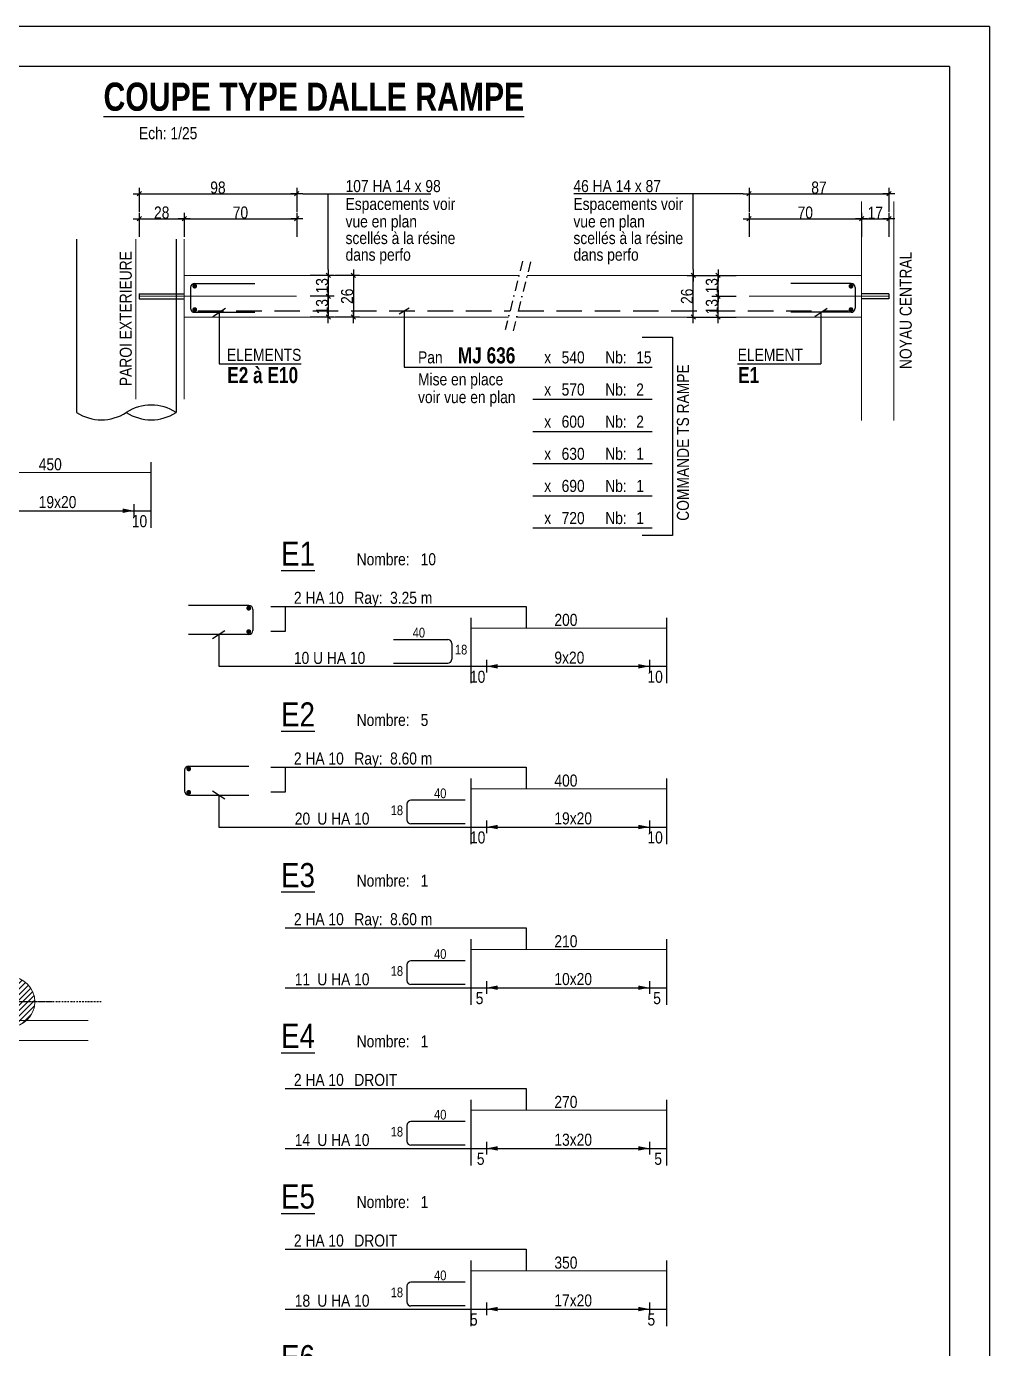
# Model space of a CAD drawing. Header units: metres. Extents: x 33574 to 39801, y -147554 to -143354.
# Drawn here: x 38602 to 39801, y -144999 to -143354 of the extents above; entities that cross this region are included whole.
import ezdxf
from ezdxf.enums import TextEntityAlignment as Align

# ---------------------------------------------------------------- set-up
doc = ezdxf.new("R2010")
doc.units = ezdxf.units.M
doc.header["$PDMODE"] = 65
doc.linetypes.add('INTERROMPU2', pattern=[9.525, 6.35, -3.175])
doc.linetypes.add('TIRETPTX2', pattern=[50.8, 25.4, -12.7, 0, -12.7])
for name, color, linetype in [('01-Cad  2', 1, 'Continuous'), ('01_cote_gen', 4, 'Continuous'), ('01_isolant ext', 2, 'TIRETPTX2'), ('01_linteaux', 3, 'Continuous'), ('01_murs_coup', 5, 'Continuous'), ('01_murs_sup', 2, 'INTERROMPU2'), ('01_poch_murs', 251, 'Continuous'), ('01_sem', 42, 'Continuous'), ('01_texte', 230, 'Continuous'), ('AA_COTES', 2, 'Continuous')]:
    doc.layers.add(name, color=color, linetype=linetype)
doc.layers.add('01_PIEUX', color=5, linetype='Continuous', lineweight=60)
doc.styles.add('ARIAL NA', font='ARIALN.TTF')
doc.styles.add('impact', font='impact.ttf')
doc.styles.add('STYLE2', font='ARIALN.TTF')
doc.dimstyles.new('JB25', dxfattribs={"dimscale": 0.1, "dimtxt": 150, "dimasz": 15, "dimexe": 0.1, "dimexo": 0.1, "dimgap": 0.09, "dimtad": 1, "dimdec": 1, "dimlfac": 0.5, "dimdsep": 46, "dimtxsty": 'STYLE2', "dimblk1": 'BOND_G', "dimblk2": 'BOND_D', "dimsah": 1, "dimcen": 1.5, "dimdle": 0.01, "dimse1": 1, "dimse2": 1, "dimclrd": 4, "dimclre": 2, "dimclrt": 6, "dimazin": 2, "dimtfac": 2.333333, "dimtdec": 1, "dimtix": 1, "dimtmove": 2, "dimatfit": 3, "dimldrblk": 'BOND_G', "dimfxl": 1, "dimtolj": 1, "dimtzin": 0, "dimarcsym": 0})

# ---------------------------------------------------------------- blocks, each defined once
blk = doc.blocks.new('BOND_G')
at = {"layer": 'AA_COTES', "color": 0}
for p, q in [((0, -5), (0, 15)), ((5, 0), (-5, 0)), ((1.8, 1.8), (-1.8, -1.8))]:
    blk.add_line(p, q, dxfattribs=at)
blk = doc.blocks.new('BOND_D')
at = {"layer": 'AA_COTES', "color": 0}
for p, q in [((5, 0), (-5, 0)), ((-1.8, -1.8), (1.8, 1.8)), ((0, 5), (0, -15))]:
    blk.add_line(p, q, dxfattribs=at)
blk = doc.blocks.new('*D372')
at = {"layer": '01_cote_gen', "color": 4, "lineweight": -2, "transparency": 16777216}
blk.add_line((38744.1, -143593), (38797.1, -143593), dxfattribs=at)
at = {"layer": 'DEFPOINTS', "color": 0, "lineweight": 0, "transparency": 16777216}
for p in [(38798.6, -143593), (38798.6, -143618.4), (38742.6, -143692.4)]:
    blk.add_point(p, dxfattribs=at)
at = {"layer": '01_cote_gen', "color": 4, "lineweight": -2, "transparency": 16777216, "xscale": 1.5, "yscale": 1.5, "zscale": 1.5, "rotation": 180}
blk.add_blockref('BOND_G', (38742.6, -143593), dxfattribs=at)
at = {"layer": '01_cote_gen', "color": 4, "lineweight": -2, "transparency": 16777216, "xscale": 1.5, "yscale": 1.5, "zscale": 1.5}
blk.add_blockref('BOND_D', (38798.6, -143593), dxfattribs=at)
at = {"layer": '01_cote_gen', "color": 6, "lineweight": 0, "transparency": 16777216, "insert": (38770.6, -143585.3), "char_height": 15, "attachment_point": 5, "style": 'STYLE2'}
blk.add_mtext('\\A1;28', dxfattribs=at)
blk = doc.blocks.new('*D373')
at = {"layer": '01_cote_gen', "color": 4, "lineweight": -2, "transparency": 16777216}
blk.add_line((38800.1, -143593), (38937.1, -143593), dxfattribs=at)
at = {"layer": 'DEFPOINTS', "color": 0, "lineweight": 0, "transparency": 16777216}
for p in [(38798.6, -143600.5), (38938.6, -143593), (38938.6, -143689.4)]:
    blk.add_point(p, dxfattribs=at)
at = {"layer": '01_cote_gen', "color": 4, "lineweight": -2, "transparency": 16777216, "xscale": 1.5, "yscale": 1.5, "zscale": 1.5, "rotation": 180}
blk.add_blockref('BOND_G', (38798.6, -143593), dxfattribs=at)
at = {"layer": '01_cote_gen', "color": 4, "lineweight": -2, "transparency": 16777216, "xscale": 1.5, "yscale": 1.5, "zscale": 1.5}
blk.add_blockref('BOND_D', (38938.6, -143593), dxfattribs=at)
at = {"layer": '01_cote_gen', "color": 6, "lineweight": 0, "transparency": 16777216, "insert": (38868.6, -143585.3), "char_height": 15, "attachment_point": 5, "style": 'STYLE2'}
blk.add_mtext('\\A1;70', dxfattribs=at)
blk = doc.blocks.new('*D374')
at = {"layer": '01_cote_gen', "color": 4, "lineweight": -2, "transparency": 16777216}
blk.add_line((38744.1, -143561.9), (38937.1, -143561.9), dxfattribs=at)
at = {"layer": 'DEFPOINTS', "color": 0, "lineweight": 0, "transparency": 16777216}
for p in [(38938.6, -143561.9), (38742.6, -143615.5), (38938.6, -143615.5)]:
    blk.add_point(p, dxfattribs=at)
at = {"layer": '01_cote_gen', "color": 4, "lineweight": -2, "transparency": 16777216, "xscale": 1.5, "yscale": 1.5, "zscale": 1.5, "rotation": 180}
blk.add_blockref('BOND_G', (38742.6, -143561.9), dxfattribs=at)
at = {"layer": '01_cote_gen', "color": 4, "lineweight": -2, "transparency": 16777216, "xscale": 1.5, "yscale": 1.5, "zscale": 1.5}
blk.add_blockref('BOND_D', (38938.6, -143561.9), dxfattribs=at)
at = {"layer": '01_cote_gen', "color": 6, "lineweight": 0, "transparency": 16777216, "insert": (38840.6, -143554.2), "char_height": 15, "attachment_point": 5, "style": 'STYLE2'}
blk.add_mtext('\\A1;98', dxfattribs=at)
blk = doc.blocks.new('*D375')
at = {"layer": '01_cote_gen', "color": 4, "lineweight": -2, "transparency": 16777216}
blk.add_line((39503, -143593), (39640, -143593), dxfattribs=at)
at = {"layer": 'DEFPOINTS', "color": 0, "lineweight": 0, "transparency": 16777216}
for p in [(39641.5, -143593), (39641.5, -143642.8), (39501.5, -143689.4)]:
    blk.add_point(p, dxfattribs=at)
at = {"layer": '01_cote_gen', "color": 4, "lineweight": -2, "transparency": 16777216, "xscale": 1.5, "yscale": 1.5, "zscale": 1.5, "rotation": 180}
blk.add_blockref('BOND_G', (39501.5, -143593), dxfattribs=at)
at = {"layer": '01_cote_gen', "color": 4, "lineweight": -2, "transparency": 16777216, "xscale": 1.5, "yscale": 1.5, "zscale": 1.5}
blk.add_blockref('BOND_D', (39641.5, -143593), dxfattribs=at)
at = {"layer": '01_cote_gen', "color": 6, "lineweight": 0, "transparency": 16777216, "insert": (39571.5, -143585.3), "char_height": 15, "attachment_point": 5, "style": 'STYLE2'}
blk.add_mtext('\\A1;70', dxfattribs=at)
blk = doc.blocks.new('*D376')
at = {"layer": '01_cote_gen', "color": 4, "lineweight": -2, "transparency": 16777216}
blk.add_line((39643, -143593), (39674, -143593), dxfattribs=at)
at = {"layer": 'DEFPOINTS', "color": 0, "lineweight": 0, "transparency": 16777216}
for p in [(39675.5, -143593), (39641.5, -143650.8), (39675.5, -143692.4)]:
    blk.add_point(p, dxfattribs=at)
at = {"layer": '01_cote_gen', "color": 4, "lineweight": -2, "transparency": 16777216, "xscale": 1.5, "yscale": 1.5, "zscale": 1.5, "rotation": 180}
blk.add_blockref('BOND_G', (39641.5, -143593), dxfattribs=at)
at = {"layer": '01_cote_gen', "color": 4, "lineweight": -2, "transparency": 16777216, "xscale": 1.5, "yscale": 1.5, "zscale": 1.5}
blk.add_blockref('BOND_D', (39675.5, -143593), dxfattribs=at)
at = {"layer": '01_cote_gen', "color": 6, "lineweight": 0, "transparency": 16777216, "insert": (39658.5, -143585.5), "char_height": 15, "attachment_point": 5, "style": 'STYLE2'}
blk.add_mtext('\\A1;17', dxfattribs=at)
blk = doc.blocks.new('*D377')
at = {"layer": '01_cote_gen', "color": 4, "lineweight": -2, "transparency": 16777216}
blk.add_line((39503, -143561.9), (39674, -143561.9), dxfattribs=at)
at = {"layer": 'DEFPOINTS', "color": 0, "lineweight": 0, "transparency": 16777216}
for p in [(39675.5, -143561.9), (39501.5, -143615.5), (39675.5, -143615.5)]:
    blk.add_point(p, dxfattribs=at)
at = {"layer": '01_cote_gen', "color": 4, "lineweight": -2, "transparency": 16777216, "xscale": 1.5, "yscale": 1.5, "zscale": 1.5, "rotation": 180}
blk.add_blockref('BOND_G', (39501.5, -143561.9), dxfattribs=at)
at = {"layer": '01_cote_gen', "color": 4, "lineweight": -2, "transparency": 16777216, "xscale": 1.5, "yscale": 1.5, "zscale": 1.5}
blk.add_blockref('BOND_D', (39675.5, -143561.9), dxfattribs=at)
at = {"layer": '01_cote_gen', "color": 6, "lineweight": 0, "transparency": 16777216, "insert": (39588.5, -143554.2), "char_height": 15, "attachment_point": 5, "style": 'STYLE2'}
blk.add_mtext('\\A1;87', dxfattribs=at)
blk = doc.blocks.new('*D378')
at = {"layer": '01_cote_gen', "color": 4, "lineweight": -2, "transparency": 16777216}
blk.add_line((38977.9, -143664.9), (38977.9, -143687.9), dxfattribs=at)
at = {"layer": 'DEFPOINTS', "color": 0, "lineweight": 0, "transparency": 16777216}
for p in [(38963.7, -143663.4), (38938.6, -143689.4), (38977.9, -143689.4)]:
    blk.add_point(p, dxfattribs=at)
at = {"layer": '01_cote_gen', "color": 4, "lineweight": -2, "transparency": 16777216, "xscale": 1.5, "yscale": 1.5, "zscale": 1.5}
for name, p, rotation in [('BOND_G', (38977.9, -143663.4), 90), ('BOND_D', (38977.9, -143689.4), 270)]:
    blk.add_blockref(name, p, dxfattribs=dict(at, rotation=rotation))
at = {"layer": '01_cote_gen', "color": 6, "lineweight": 0, "transparency": 16777216, "insert": (38970.2, -143676.4), "char_height": 15, "attachment_point": 5, "rotation": 90, "style": 'STYLE2'}
blk.add_mtext('\\A1;13', dxfattribs=at)
blk = doc.blocks.new('*D379')
at = {"layer": '01_cote_gen', "color": 4, "lineweight": -2, "transparency": 16777216}
blk.add_line((38977.9, -143690.9), (38977.9, -143713.9), dxfattribs=at)
at = {"layer": 'DEFPOINTS', "color": 0, "lineweight": 0, "transparency": 16777216}
for p in [(38955.4, -143689.4), (38955.4, -143715.4), (38977.9, -143715.4)]:
    blk.add_point(p, dxfattribs=at)
at = {"layer": '01_cote_gen', "color": 4, "lineweight": -2, "transparency": 16777216, "xscale": 1.5, "yscale": 1.5, "zscale": 1.5}
for name, p, rotation in [('BOND_G', (38977.9, -143689.4), 90), ('BOND_D', (38977.9, -143715.4), 270)]:
    blk.add_blockref(name, p, dxfattribs=dict(at, rotation=rotation))
at = {"layer": '01_cote_gen', "color": 6, "lineweight": 0, "transparency": 16777216, "insert": (38970.2, -143702.4), "char_height": 15, "attachment_point": 5, "rotation": 90, "style": 'STYLE2'}
blk.add_mtext('\\A1;13', dxfattribs=at)
blk = doc.blocks.new('*D380')
at = {"layer": '01_cote_gen', "color": 4, "lineweight": -2, "transparency": 16777216}
blk.add_line((39009.1, -143664.9), (39009.1, -143713.9), dxfattribs=at)
at = {"layer": 'DEFPOINTS', "color": 0, "lineweight": 0, "transparency": 16777216}
for p in [(39006.9, -143663.4), (39009.1, -143715.4), (39020.6, -143715.4)]:
    blk.add_point(p, dxfattribs=at)
at = {"layer": '01_cote_gen', "color": 4, "lineweight": -2, "transparency": 16777216, "xscale": 1.5, "yscale": 1.5, "zscale": 1.5}
for name, p, rotation in [('BOND_G', (39009.1, -143663.4), 90), ('BOND_D', (39009.1, -143715.4), 270)]:
    blk.add_blockref(name, p, dxfattribs=dict(at, rotation=rotation))
at = {"layer": '01_cote_gen', "color": 6, "lineweight": 0, "transparency": 16777216, "insert": (39001.4, -143689.4), "char_height": 15, "attachment_point": 5, "rotation": 90, "style": 'STYLE2'}
blk.add_mtext('\\A1;26', dxfattribs=at)
blk = doc.blocks.new('*D381')
at = {"layer": '01_cote_gen', "color": 4, "lineweight": -2, "transparency": 16777216}
blk.add_line((39462.9, -143713.9), (39462.9, -143690.9), dxfattribs=at)
at = {"layer": 'DEFPOINTS', "color": 0, "lineweight": 0, "transparency": 16777216}
for p in [(39462.9, -143689.4), (39501.5, -143689.4), (39487.4, -143715.4)]:
    blk.add_point(p, dxfattribs=at)
at = {"layer": '01_cote_gen', "color": 4, "lineweight": -2, "transparency": 16777216, "xscale": 1.5, "yscale": 1.5, "zscale": 1.5}
for name, p, rotation in [('BOND_D', (39462.9, -143689.4), 90), ('BOND_G', (39462.9, -143715.4), 270)]:
    blk.add_blockref(name, p, dxfattribs=dict(at, rotation=rotation))
at = {"layer": '01_cote_gen', "color": 6, "lineweight": 0, "transparency": 16777216, "insert": (39455.3, -143702.4), "char_height": 15, "attachment_point": 5, "rotation": 90, "style": 'STYLE2'}
blk.add_mtext('\\A1;13', dxfattribs=at)
blk = doc.blocks.new('*D382')
at = {"layer": '01_cote_gen', "color": 4, "lineweight": -2, "transparency": 16777216}
blk.add_line((39462.9, -143687.9), (39462.9, -143664.9), dxfattribs=at)
at = {"layer": 'DEFPOINTS', "color": 0, "lineweight": 0, "transparency": 16777216}
for p in [(39462.9, -143663.4), (39476.3, -143663.4), (39476.3, -143689.4)]:
    blk.add_point(p, dxfattribs=at)
at = {"layer": '01_cote_gen', "color": 4, "lineweight": -2, "transparency": 16777216, "xscale": 1.5, "yscale": 1.5, "zscale": 1.5}
for name, p, rotation in [('BOND_D', (39462.9, -143663.4), 90), ('BOND_G', (39462.9, -143689.4), 270)]:
    blk.add_blockref(name, p, dxfattribs=dict(at, rotation=rotation))
at = {"layer": '01_cote_gen', "color": 6, "lineweight": 0, "transparency": 16777216, "insert": (39455.3, -143676.4), "char_height": 15, "attachment_point": 5, "rotation": 90, "style": 'STYLE2'}
blk.add_mtext('\\A1;13', dxfattribs=at)
blk = doc.blocks.new('*D383')
at = {"layer": '01_cote_gen', "color": 4, "lineweight": -2, "transparency": 16777216}
blk.add_line((39432.1, -143713.9), (39432.1, -143664.9), dxfattribs=at)
at = {"layer": 'DEFPOINTS', "color": 0, "lineweight": 0, "transparency": 16777216}
for p in [(39432.1, -143663.4), (39470.4, -143663.4), (39470.4, -143715.4)]:
    blk.add_point(p, dxfattribs=at)
at = {"layer": '01_cote_gen', "color": 4, "lineweight": -2, "transparency": 16777216, "xscale": 1.5, "yscale": 1.5, "zscale": 1.5}
for name, p, rotation in [('BOND_D', (39432.1, -143663.4), 90), ('BOND_G', (39432.1, -143715.4), 270)]:
    blk.add_blockref(name, p, dxfattribs=dict(at, rotation=rotation))
at = {"layer": '01_cote_gen', "color": 6, "lineweight": 0, "transparency": 16777216, "insert": (39424.4, -143689.4), "char_height": 15, "attachment_point": 5, "rotation": 90, "style": 'STYLE2'}
blk.add_mtext('\\A1;26', dxfattribs=at)

msp = doc.modelspace()

# ---------------------------------------------------------------- hatches: boundary and pattern name
at = {"layer": '01_murs_sup', "ltscale": 3}
h = msp.add_hatch(dxfattribs=at)
h.set_pattern_fill('DASH', color=256, scale=2.5, angle=135)
h.set_pattern_definition([(135, (1211.6615, -135886.377), (-11.2253202, 9e-16), [7.9375, -7.9375])])
edge = h.paths.add_edge_path()
edge.add_line((38619.86, -145131.63), (38592.86, -145131.63))
edge.add_line((38592.86, -145131.63), (38592.86, -144596.62))
edge.add_arc((38581.84, -144567.65), 31, 200.78356, 290.82975, ccw=False)
edge.add_line((38552.85, -144578.65), (38460.82, -144578.65))
edge.add_arc((38431.84, -144567.65), 31, 200.78356, 339.21644, ccw=False)
edge.add_line((38402.85, -144578.65), (38310.82, -144578.65))
edge.add_arc((38281.84, -144567.65), 31, 200.78356, 339.21644, ccw=False)
edge.add_line((38252.85, -144578.65), (38160.82, -144578.65))
edge.add_arc((38131.84, -144567.65), 31, 201.31189, 339.21644, ccw=False)
edge.add_line((38102.96, -144578.91), (38011.02, -144579.77))
edge.add_arc((37981.92, -144569.08), 31, 205.06176, 339.82868, ccw=False)
edge.add_arc((38055.65, -145780.62), 1202.73, 94.85607, 99.19121)
edge.add_arc((37833.1, -144587.47), 31, 212.03488, 349.09644, ccw=False)
edge.add_arc((38055.65, -145780.62), 1202.73, 101.94011, 106.27421)
edge.add_arc((37687.68, -144624.02), 31, 219.11788, 356.17944, ccw=False)
edge.add_arc((38055.65, -145780.62), 1202.73, 109.02311, 113.35721)
edge.add_arc((37547.87, -144678.22), 31, 0, 3.26244, ccw=False)
edge.add_arc((37547.87, -144678.22), 31, -106.92223, 0, ccw=False)
edge.add_line((37538.85, -144707.88), (37538.85, -144722.34))
edge.add_arc((38055.65, -145780.62), 1177.73, 92.05395, 116.02856, ccw=False)
edge.add_line((38013.44, -144603.65), (38572.86, -144603.65))
edge.add_line((38572.86, -144603.65), (38572.86, -145131.63))
edge.add_line((38572.86, -145131.63), (38387.87, -145131.63))
edge.add_line((38387.87, -145131.63), (38387.86, -145494.63))
edge.add_line((38387.86, -145494.63), (38012.61, -145494.63))
edge.add_line((38012.61, -145494.63), (38012.61, -145627.4))
edge.add_arc((37522.36, -146364.8), 885.5, 54.97246, 56.38274, ccw=False)
edge.add_line((38030.61, -145639.69), (38030.61, -145514.63))
edge.add_line((38030.61, -145514.63), (38120.61, -145514.63))
edge.add_line((38120.61, -145514.63), (38120.61, -145690.63))
edge.add_line((38120.61, -145690.63), (38096.47, -145690.63))
edge.add_arc((37522.36, -146364.8), 885.5, 49.5831, 54.97246)
edge.add_arc((37522.36, -146364.8), 885.5, 54.97246, 88.93337)
edge.add_line((37538.85, -145479.46), (37538.85, -145499.47))
edge.add_arc((37522.36, -146364.8), 865.5, 31.88506, 88.90872, ccw=False)
edge.add_line((38257.26, -145907.63), (38387.86, -145907.63))
edge.add_line((38387.86, -145907.63), (38387.86, -146366))
edge.add_line((38387.86, -146366), (38407.86, -146366))
edge.add_line((38407.86, -146366), (38407.86, -145758.69))
edge.add_line((38407.86, -145758.69), (38602.46, -145758.69))
edge.add_line((38602.46, -145758.69), (38602.46, -145740.69))
edge.add_line((38602.46, -145740.69), (38407.86, -145740.69))
edge.add_line((38407.86, -145740.69), (38407.86, -145147.63))
edge.add_line((38407.86, -145147.63), (38619.86, -145147.63))
edge.add_line((38619.86, -145147.63), (38619.86, -145131.63))
edge = h.paths.add_edge_path(flags=16)
edge.add_line((38387.86, -145507.63), (38387.86, -145692.6))
edge.add_line((38387.86, -145692.6), (38387.86, -145692.6))
edge.add_line((38387.86, -145692.6), (38387.86, -145710.64))
edge.add_line((38387.86, -145710.64), (38387.86, -145710.63))
edge.add_line((38387.86, -145710.63), (38387.86, -145887.63))
edge.add_line((38387.86, -145887.63), (38268.29, -145887.63))
edge.add_arc((38147.56, -145944.95), 133.64, 25.39441, 65.71043)
edge.add_line((38202.54, -145823.14), (38202.54, -145710.63))
edge.add_line((38202.54, -145710.63), (38202.86, -145710.63))
edge.add_line((38202.86, -145710.63), (38202.86, -145798.21))
edge.add_arc((37522.36, -146364.8), 885.5, 39.78116, 47.62597)
edge.add_line((38119.16, -145710.63), (38202.86, -145710.63))
edge.add_line((38202.86, -145710.63), (38202.86, -145690.63))
edge.add_line((38202.86, -145690.63), (38138.61, -145690.63))
edge.add_line((38138.61, -145690.63), (38138.61, -145690.63))
edge.add_line((38138.61, -145690.63), (38138.61, -145514.63))
edge.add_line((38138.61, -145514.63), (38202.86, -145514.63))
edge.add_line((38202.86, -145514.63), (38202.86, -145710.6))
edge.add_line((38202.86, -145710.6), (38222.86, -145710.6))
edge.add_line((38222.86, -145710.6), (38222.86, -145507.63))
edge.add_line((38222.86, -145507.63), (38387.86, -145507.63))
h.paths.add_polyline_path([(38387.87, -145131.63), (37915.57, -145131.63), (37738.98, -145286.86), (37752.18, -145301.88), (37917.42, -145156.63), (38387.87, -145156.63)], flags=17)
at = {"layer": '01_poch_murs'}
h = msp.add_hatch(dxfattribs=at)
h.set_pattern_fill('ANSI31', color=256, scale=1.5)
h.set_pattern_definition([(45, (20373.144, -135864.3805), (-3.367596, 3.367596), [])])
h.paths.add_polyline_path([(38581.84, -144536.65, 0.4142136), (38550.84, -144567.65), (38581.84, -144567.65)])
h.paths.add_polyline_path([(38581.84, -144567.65), (38550.84, -144567.65, 0.4142136), (38581.84, -144598.65)])
h.paths.add_polyline_path([(38581.84, -144536.65), (38581.84, -144567.65), (38612.84, -144567.65, 0.4142136)])
h.paths.add_polyline_path([(38612.84, -144567.65), (38581.84, -144567.65), (38581.84, -144598.65, 0.4142136)])

# ---------------------------------------------------------------- linework, layer by layer
at = {"layer": '01-Cad  2'}
for p, q in [((39800.79, -143353.57), (33573.64, -143353.57)), ((39800.79, -143353.57), (39800.79, -146068.57)), ((39750.79, -143403.57), (33623.64, -143403.57)), ((39750.79, -143403.57), (39750.79, -146068.57))]:
    msp.add_line(p, q, dxfattribs=at)
at = {"layer": '01_isolant ext', "ltscale": 0.5}
for p, q in [((39219.78, -143645.62), (39198.11, -143731.28)), ((39229.63, -143646.6), (39207.96, -143732.26))]:
    msp.add_line(p, q, dxfattribs=at)
at = {"layer": '01_linteaux'}
for p, q in [((38664.55, -143618.39), (38664.55, -143833.98)), ((38788.55, -143618.39), (38788.55, -143833.98)), ((38811.55, -143673.4), (38886.55, -143673.4)), ((39628.54, -143673.4), (39553.54, -143673.4)), ((38742.55, -143686.4), (38742.55, -143692.4)), ((38742.55, -143686.4), (38798.55, -143686.4)), ((38806.55, -143678.4), (38806.55, -143704.4)), ((39633.54, -143678.4), (39633.54, -143704.4)), ((39675.54, -143686.4), (39641.54, -143686.4)), ((39675.54, -143686.4), (39675.54, -143692.4)), ((38742.55, -143692.4), (38798.55, -143692.4)), ((39675.54, -143692.4), (39641.54, -143692.4)), ((38811.55, -143709.4), (38886.55, -143709.4)), ((39628.54, -143709.4), (39553.54, -143709.4)), ((38879.07, -144074.26), (38804.07, -144074.26)), ((38884.07, -144079.26), (38884.07, -144105.26)), ((38879.07, -144110.26), (38804.07, -144110.26)), ((38799.07, -144279.26), (38799.07, -144305.26)), ((38804.07, -144274.26), (38879.07, -144274.26)), ((38804.07, -144310.26), (38879.07, -144310.26))]:
    msp.add_line(p, q, dxfattribs=at)
at = {"layer": '01_linteaux', "linetype": 'Continuous'}
for p, q in [((39058.98, -144116.53), (39126.56, -144116.53)), ((39131.56, -144121.53), (39131.56, -144141.15)), ((39058.98, -144146.15), (39126.56, -144146.15)), ((39075.77, -144321.53), (39075.77, -144341.15)), ((39148.35, -144316.53), (39080.77, -144316.53)), ((39148.35, -144346.15), (39080.77, -144346.15)), ((39075.77, -144521.53), (39075.77, -144541.15)), ((39148.35, -144516.53), (39080.77, -144516.53)), ((39148.35, -144546.15), (39080.77, -144546.15)), ((39075.77, -144721.53), (39075.77, -144741.15)), ((39148.35, -144716.53), (39080.77, -144716.53)), ((39148.35, -144746.15), (39080.77, -144746.15)), ((39075.77, -144921.53), (39075.77, -144941.15)), ((39148.35, -144916.53), (39080.77, -144916.53)), ((39148.35, -144946.15), (39080.77, -144946.15))]:
    msp.add_line(p, q, dxfattribs=at)
at = {"layer": '01_linteaux', "linetype": 'TIRETPTX2', "ltscale": 0.01}
msp.add_line((38635.68, -144567.65), (38031.68, -144567.65), dxfattribs=at)
at = {"layer": '01_linteaux', "linetype": 'TIRETPTX2', "ltscale": 0.07}
msp.add_line((38695.45, -144567.65), (38131.84, -144567.65), dxfattribs=at)
at = {"layer": '01_linteaux', "const_width": 3, "flags": 128}
for points in [[(38810.22, -143676.81, 1), (38813.22, -143676.81, 1)], [(39629.87, -143676.81, -1), (39626.87, -143676.81, -1)], [(38810.22, -143705.99, -1), (38813.22, -143705.99, -1)], [(39629.87, -143705.99, 1), (39626.87, -143705.99, 1)], [(38880.4, -144077.67, -1), (38877.4, -144077.67, -1)], [(38880.4, -144106.85, 1), (38877.4, -144106.85, 1)], [(38802.74, -144277.67, 1), (38805.74, -144277.67, 1)], [(38802.74, -144306.85, -1), (38805.74, -144306.85, -1)]]:
    msp.add_lwpolyline(points, format="xyb", close=True, dxfattribs=at)
at = {"layer": '01_linteaux'}
for centre, radius, start, end in [((38811.55, -143678.4), 5, 90, 180), ((39628.54, -143678.4), 5, 0, 90), ((38811.55, -143704.4), 5, 180, 270), ((39628.54, -143704.4), 5, 270, 0), ((38695.55, -143786.47), 56.74, 236.87991, 303.12009), ((38757.55, -143881.5), 56.74, 56.87991, 123.12009), ((38757.55, -143786.47), 56.74, 236.87991, 303.12009), ((38879.07, -144079.26), 5, 0, 90), ((38879.07, -144105.26), 5, 270, 0), ((38804.07, -144279.26), 5, 90, 180), ((38804.07, -144305.26), 5, 180, 270)]:
    msp.add_arc(centre, radius, start, end, dxfattribs=at)
at = {"layer": '01_linteaux', "linetype": 'Continuous'}
for centre, start, end in [((39126.56, -144121.53), 0, 90), ((39126.56, -144141.15), 270, 0), ((39080.77, -144321.53), 90, 180), ((39080.77, -144341.15), 180, 270), ((39080.77, -144521.53), 90, 180), ((39080.77, -144541.15), 180, 270), ((39080.77, -144721.53), 90, 180), ((39080.77, -144741.15), 180, 270), ((39080.77, -144921.53), 90, 180), ((39080.77, -144941.15), 180, 270)]:
    msp.add_arc(centre, 5, start, end, dxfattribs=at)
at = {"layer": '01_murs_coup', "linetype": 'Continuous', "lineweight": 5}
for p, q in [((39641.54, -143571.55), (39641.54, -143843.97)), ((39681.54, -143571.55), (39681.54, -143843.97)), ((38738.55, -143618.39), (38738.55, -143817.63)), ((38798.55, -143618.39), (38798.55, -143817.63)), ((38798.55, -143663.4), (39215.28, -143663.4)), ((39225.38, -143663.4), (39641.54, -143663.4)), ((38742.55, -143689.4), (38938.55, -143689.4)), ((39675.54, -143689.4), (39501.54, -143689.4)), ((38798.55, -143715.4), (39202.13, -143715.4)), ((39212.23, -143715.4), (39641.54, -143715.4)), ((38592.86, -144590.63), (38679.04, -144590.63)), ((38592.86, -144590.63), (38679.04, -144590.63)), ((38572.86, -144615.63), (38679.04, -144615.63)), ((38572.86, -144615.63), (38679.04, -144615.63))]:
    msp.add_line(p, q, dxfattribs=at)
at = {"layer": '01_murs_sup', "ltscale": 5}
for p, q in [((38815.69, -143707.4), (39204.15, -143707.4)), ((39214.25, -143707.4), (39625.23, -143707.4))]:
    msp.add_line(p, q, dxfattribs=at)
at = {"layer": '01_PIEUX', "linetype": 'Continuous', "lineweight": 5}
msp.add_circle((38581.84, -144567.65), 31, dxfattribs=at)
at = {"layer": '01_sem', "color": 2, "lineweight": 0, "ltscale": 7}
for p, q in [((38513.51, -143908.81), (38756.99, -143908.81)), ((39155.17, -144102.47), (39398.65, -144102.47)), ((39155.17, -144302.47), (39398.65, -144302.47)), ((39155.17, -144502.47), (39398.65, -144502.47)), ((39155.17, -144702.47), (39398.65, -144702.47)), ((39155.17, -144902.47), (39398.65, -144902.47))]:
    msp.add_line(p, q, dxfattribs=at)
at = {"layer": '01_texte'}
for p, q in [((38946.05, -143561.89), (39105.72, -143561.89)), ((38977.92, -143655.9), (38977.92, -143561.89)), ((39494.04, -143561.89), (39283.57, -143561.89)), ((39432.06, -143655.9), (39432.06, -143561.89)), ((38834.31, -143714.4), (38849.82, -143704.39)), ((39066.01, -143711.13), (39078.73, -143703.66)), ((39072.37, -143707.4), (39072.37, -143777.67)), ((39583.28, -143714.4), (39598.79, -143704.39)), ((38842.06, -143709.4), (38842.06, -143773.34)), ((39591.04, -143709.4), (39591.04, -143773.34)), ((39368.67, -143740.49), (39406.28, -143740.49)), ((39406.28, -143740.49), (39406.28, -143987.22)), ((38842.06, -143773.34), (38944.3, -143773.34)), ((39487.13, -143773.34), (39591.04, -143773.34)), ((39072.37, -143777.67), (39381.14, -143777.67)), ((39232.43, -143817.67), (39381.14, -143817.67)), ((39232.43, -143857.67), (39381.14, -143857.67)), ((39232.43, -143897.67), (39381.14, -143897.67)), ((39232.43, -143937.67), (39381.14, -143937.67)), ((39232.43, -143977.67), (39381.14, -143977.67)), ((39406.28, -143987.22), (39368.67, -143987.22)), ((38833.82, -144115.27), (38849.33, -144105.25)), ((38849.33, -144315.27), (38833.82, -144305.25))]:
    msp.add_line(p, q, dxfattribs=at)
at = {"layer": '01_texte', "ltscale": 30}
for p, q in [((38756.99, -143895.97), (38756.99, -143977.48)), ((38735.9, -143948.28), (38735.9, -143963.92)), ((38199.91, -143956.34), (38756.99, -143956.34)), ((38906.54, -144075.37), (39224.18, -144075.37)), ((38924.35, -144075.37), (38924.35, -144106.7)), ((39224.18, -144075.37), (39224.18, -144102.47)), ((39155.17, -144089.63), (39155.17, -144171.15)), ((39398.65, -144089.63), (39398.65, -144171.15)), ((38841.57, -144110.26), (38841.57, -144150)), ((38924.35, -144106.7), (38906.39, -144106.7)), ((38841.57, -144150), (39398.65, -144150)), ((39174.89, -144141.94), (39174.89, -144157.58)), ((39377.56, -144141.94), (39377.56, -144157.58)), ((38906.54, -144275.37), (39224.18, -144275.37)), ((38924.35, -144275.37), (38924.35, -144306.7)), ((39224.18, -144275.37), (39224.18, -144302.47)), ((39155.17, -144289.63), (39155.17, -144371.15)), ((39398.65, -144289.63), (39398.65, -144371.15)), ((38841.57, -144310.26), (38841.57, -144350)), ((38924.35, -144306.7), (38906.39, -144306.7)), ((39174.89, -144341.94), (39174.89, -144357.58)), ((39377.56, -144341.94), (39377.56, -144357.58)), ((38841.57, -144350), (39398.65, -144350)), ((38924.35, -144475.37), (39224.18, -144475.37)), ((39224.18, -144475.37), (39224.18, -144502.47)), ((39155.17, -144489.63), (39155.17, -144571.15)), ((39398.65, -144489.63), (39398.65, -144571.15)), ((39174.89, -144541.94), (39174.89, -144557.58)), ((39377.56, -144541.94), (39377.56, -144557.58)), ((38924.35, -144550), (39398.65, -144550)), ((38924.35, -144675.37), (39224.18, -144675.37)), ((39224.18, -144675.37), (39224.18, -144702.47)), ((39155.17, -144689.63), (39155.17, -144771.15)), ((39398.65, -144689.63), (39398.65, -144771.15)), ((39174.89, -144741.94), (39174.89, -144757.58)), ((39377.56, -144741.94), (39377.56, -144757.58)), ((38924.35, -144750), (39398.65, -144750)), ((38924.35, -144875.37), (39224.18, -144875.37)), ((39224.18, -144875.37), (39224.18, -144902.47)), ((39155.17, -144889.63), (39155.17, -144971.15)), ((39398.65, -144889.63), (39398.65, -144971.15)), ((38924.35, -144950), (39398.65, -144950)), ((39174.89, -144941.94), (39174.89, -144957.58)), ((39377.56, -144941.94), (39377.56, -144957.58))]:
    msp.add_line(p, q, dxfattribs=at)
for points in [[(38735.9, -143956.34), (38722.08, -143953.58), (38722.08, -143956.34)], [(38735.9, -143956.34), (38722.08, -143959.09), (38722.08, -143956.34)], [(39174.89, -144150), (39188.71, -144147.25), (39188.71, -144150)], [(39174.89, -144150), (39188.71, -144152.76), (39188.71, -144150)], [(39377.56, -144150), (39363.74, -144147.25), (39363.74, -144150)], [(39377.56, -144150), (39363.74, -144152.76), (39363.74, -144150)], [(39174.89, -144350), (39188.71, -144347.25), (39188.71, -144350)], [(39377.56, -144350), (39363.74, -144347.25), (39363.74, -144350)], [(39174.89, -144350), (39188.71, -144352.76), (39188.71, -144350)], [(39377.56, -144350), (39363.74, -144352.76), (39363.74, -144350)], [(39174.89, -144550), (39188.71, -144547.25), (39188.71, -144550)], [(39174.89, -144550), (39188.71, -144552.76), (39188.71, -144550)], [(39377.56, -144550), (39363.74, -144547.25), (39363.74, -144550)], [(39377.56, -144550), (39363.74, -144552.76), (39363.74, -144550)], [(39174.89, -144750), (39188.71, -144747.25), (39188.71, -144750)], [(39174.89, -144750), (39188.71, -144752.76), (39188.71, -144750)], [(39377.56, -144750), (39363.74, -144747.25), (39363.74, -144750)], [(39377.56, -144750), (39363.74, -144752.76), (39363.74, -144750)], [(39174.89, -144950), (39188.71, -144947.25), (39188.71, -144950)], [(39174.89, -144950), (39188.71, -144952.76), (39188.71, -144950)], [(39377.56, -144950), (39363.74, -144947.25), (39363.74, -144950)], [(39377.56, -144950), (39363.74, -144952.76), (39363.74, -144950)]]:
    msp.add_solid(points, dxfattribs=at)

# ---------------------------------------------------------------- texts
at = {"layer": '01_texte', "style": 'impact'}
msp.add_text('%%UCOUPE TYPE DALLE RAMPE', height=35, dxfattribs=at).set_placement((38959.95, -143469.02), align=Align.BOTTOM_CENTER)
at = {"layer": '01_texte'}
for s, height, style, p in [('Ech: 1/25', 15, 'ARIAL NA', (38742.36, -143493.93)), ('107 HA 14 x 98', 15, 'ARIAL NA', (38999.4, -143559.72)), ('46 HA 14 x 87', 15, 'ARIAL NA', (39282.97, -143559.72)), ('Espacements voir', 15, 'ARIAL NA', (38999.4, -143581.99)), ('Espacements voir', 15, 'ARIAL NA', (39282.97, -143581.99)), ('vue en plan', 15, 'ARIAL NA', (38999.4, -143603.73)), ('vue en plan', 15, 'ARIAL NA', (39282.97, -143603.73)), ('scellés à la résine', 15, 'ARIAL NA', (38999.4, -143624.44)), ('scellés à la résine', 15, 'ARIAL NA', (39282.97, -143624.44)), ('dans perfo', 15, 'ARIAL NA', (38999.4, -143645.16)), ('dans perfo', 15, 'ARIAL NA', (39282.97, -143645.16)), ('ELEMENTS', 15, 'ARIAL NA', (38851.77, -143769.82)), ('MJ 636', 20, 'impact', (39139.12, -143772.96)), ('ELEMENT ', 15, 'ARIAL NA', (39487.43, -143769.82)), ('Pan', 15, 'ARIAL NA', (39089.61, -143772.96)), ('x', 15, 'ARIAL NA', (39246.62, -143772.96)), ('540', 15, 'ARIAL NA', (39268.28, -143772.96)), ('Nb:', 15, 'ARIAL NA', (39322.57, -143772.96)), ('15', 15, 'ARIAL NA', (39361.06, -143772.96)), ('E2 à E10', 20, 'impact', (38852.13, -143797.52)), ('Mise en place  ', 15, 'ARIAL NA', (39089.61, -143800.3)), ('E1  ', 20, 'impact', (39487.79, -143797.52)), ('x', 15, 'ARIAL NA', (39246.62, -143812.96)), ('570', 15, 'ARIAL NA', (39268.28, -143812.96)), ('Nb:', 15, 'ARIAL NA', (39322.57, -143812.96)), ('2', 15, 'ARIAL NA', (39361.06, -143812.96)), ('voir vue en plan', 15, 'ARIAL NA', (39089.61, -143822.43)), ('600', 15, 'ARIAL NA', (39268.28, -143852.96)), ('Nb:', 15, 'ARIAL NA', (39322.57, -143852.96)), ('2', 15, 'ARIAL NA', (39361.06, -143852.96)), ('x', 15, 'ARIAL NA', (39246.62, -143852.96)), ('x', 15, 'ARIAL NA', (39246.62, -143892.96)), ('630', 15, 'ARIAL NA', (39268.28, -143892.96)), ('Nb:', 15, 'ARIAL NA', (39322.57, -143892.96)), ('1', 15, 'ARIAL NA', (39361.06, -143892.96)), ('450', 15, 'STYLE2', (38617.61, -143906.01)), ('x', 15, 'ARIAL NA', (39246.62, -143932.96)), ('690', 15, 'ARIAL NA', (39268.28, -143932.96)), ('Nb:', 15, 'ARIAL NA', (39322.57, -143932.96)), ('1', 15, 'ARIAL NA', (39361.06, -143932.96)), ('19x20', 15, 'STYLE2', (38617.61, -143953.04)), ('10', 15, 'STYLE2', (38733.43, -143976.82)), ('x', 15, 'ARIAL NA', (39246.62, -143972.96)), ('720', 15, 'ARIAL NA', (39268.28, -143972.96)), ('Nb:', 15, 'ARIAL NA', (39322.57, -143972.96)), ('1', 15, 'ARIAL NA', (39361.06, -143972.96)), ('%%UE1', 30, 'STYLE2', (38919.26, -144024.88)), ('Nombre:', 15, 'STYLE2', (39013.23, -144024.24)), ('10', 15, 'STYLE2', (39092.85, -144024.24)), ('2 HA 10', 15, 'STYLE2', (38935.13, -144072.21)), ('Ray:', 15, 'STYLE2', (39010.35, -144072.21)), ('3.25 m', 15, 'STYLE2', (39054.8, -144072.21)), ('200', 15, 'STYLE2', (39259.27, -144099.68)), ('40', 12, 'STYLE2', (39083, -144114.05)), ('10 U HA 10', 15, 'STYLE2', (38935.13, -144147.05)), ('18', 12, 'STYLE2', (39135.55, -144135.19)), ('9x20', 15, 'STYLE2', (39259.27, -144146.71)), ('10', 15, 'STYLE2', (39154.21, -144170.48)), ('10', 15, 'STYLE2', (39375.09, -144170.48)), ('%%UE2', 30, 'STYLE2', (38919.26, -144224.88)), ('Nombre:', 15, 'STYLE2', (39013.23, -144224.24)), ('5', 15, 'STYLE2', (39092.85, -144224.24)), ('2 HA 10', 15, 'STYLE2', (38935.13, -144272.21)), ('Ray:', 15, 'STYLE2', (39010.35, -144272.21)), ('8.60 m', 15, 'STYLE2', (39054.8, -144272.21)), ('400', 15, 'STYLE2', (39259.27, -144299.68)), ('40', 12, 'STYLE2', (39109.57, -144314.05)), ('20', 15, 'STYLE2', (38936.22, -144347.05)), ('  U HA 10', 15, 'STYLE2', (38954.69, -144347.05)), ('18', 12, 'STYLE2', (39055.64, -144335.19)), ('19x20', 15, 'STYLE2', (39259.27, -144346.71)), ('10', 15, 'STYLE2', (39154.21, -144370.48)), ('10', 15, 'STYLE2', (39375.09, -144370.48)), ('%%UE3', 30, 'STYLE2', (38919.26, -144424.88)), ('Nombre:', 15, 'STYLE2', (39013.23, -144424.24)), ('1', 15, 'STYLE2', (39092.85, -144424.24)), ('2 HA 10', 15, 'STYLE2', (38935.13, -144472.21)), ('Ray:', 15, 'STYLE2', (39010.35, -144472.21)), ('8.60 m', 15, 'STYLE2', (39054.8, -144472.21)), ('210', 15, 'STYLE2', (39259.27, -144499.68)), ('40', 12, 'STYLE2', (39109.57, -144514.05)), ('18', 12, 'STYLE2', (39055.64, -144535.19)), ('11', 15, 'STYLE2', (38936.22, -144547.05)), ('  U HA 10', 15, 'STYLE2', (38954.69, -144547.05)), ('10x20', 15, 'STYLE2', (39259.27, -144546.71)), ('5', 15, 'STYLE2', (39161.39, -144570.48)), ('5', 15, 'STYLE2', (39382.27, -144570.48)), ('%%UE4', 30, 'STYLE2', (38919.26, -144624.88)), ('Nombre:', 15, 'STYLE2', (39013.23, -144624.24)), ('1', 15, 'STYLE2', (39092.85, -144624.24)), ('2 HA 10', 15, 'STYLE2', (38935.13, -144672.21)), ('DROIT', 15, 'STYLE2', (39010.35, -144672.21)), ('270', 15, 'STYLE2', (39259.27, -144699.68)), ('40', 12, 'STYLE2', (39109.57, -144714.05)), ('18', 12, 'STYLE2', (39055.64, -144735.19)), ('14', 15, 'STYLE2', (38936.22, -144747.05)), ('  U HA 10', 15, 'STYLE2', (38954.69, -144747.05)), ('13x20', 15, 'STYLE2', (39259.27, -144746.71)), ('5', 15, 'STYLE2', (39162.77, -144770.48)), ('5', 15, 'STYLE2', (39383.64, -144770.48)), ('%%UE5', 30, 'STYLE2', (38919.26, -144824.88)), ('Nombre:', 15, 'STYLE2', (39013.23, -144824.24)), ('1', 15, 'STYLE2', (39092.85, -144824.24)), ('2 HA 10', 15, 'STYLE2', (38935.13, -144872.21)), ('DROIT', 15, 'STYLE2', (39010.35, -144872.21)), ('350', 15, 'STYLE2', (39259.27, -144899.68)), ('40', 12, 'STYLE2', (39109.57, -144914.05)), ('18', 12, 'STYLE2', (39055.64, -144935.19)), ('18', 15, 'STYLE2', (38936.22, -144947.05)), ('  U HA 10', 15, 'STYLE2', (38954.69, -144947.05)), ('17x20', 15, 'STYLE2', (39259.27, -144946.71)), ('5', 15, 'STYLE2', (39154.21, -144970.48)), ('5', 15, 'STYLE2', (39375.09, -144970.48)), ('%%UE6', 30, 'STYLE2', (38919.26, -145024.88))]:
    msp.add_text(s, height=height, dxfattribs=dict(at, style=style)).set_placement(p)
at = {"layer": '01_texte', "style": 'ARIAL NA'}
for s, p in [('PAROI EXTERIEURE', (38733.34, -143801.29)), ('NOYAU CENTRAL', (39703.93, -143780.01)), ('COMMANDE TS RAMPE', (39426.72, -143968.86))]:
    msp.add_text(s, height=15, rotation=90, dxfattribs=at).set_placement(p)

# ---------------------------------------------------------------- dimensions: what is measured, and where the dimension line sits
at = {"layer": '01_cote_gen', "lineweight": 0}
for base, p1, p2, picture, middle in [((38938.55, -143561.89), (38742.55, -143615.51), (38938.55, -143615.51), '*D374', (38840.55, -143554.23)), ((39675.54, -143561.89), (39501.54, -143615.51), (39675.54, -143615.51), '*D377', (39588.54, -143554.23)), ((38798.55, -143593.01), (38742.55, -143692.4), (38798.55, -143618.39), '*D372', (38770.55, -143585.35)), ((38938.55, -143593.01), (38798.55, -143600.51), (38938.55, -143689.4), '*D373', (38868.55, -143585.35)), ((39641.54, -143593.01), (39501.54, -143689.4), (39641.54, -143642.81), '*D375', (39571.54, -143585.35)), ((39675.54, -143593.01), (39641.54, -143650.81), (39675.54, -143692.4), '*D376', (39658.54, -143585.47))]:
    dim = msp.add_linear_dim(base=base, p1=p1, p2=p2, dimstyle='JB25', dxfattribs=at)
    dim.commit()
    dim.dimension.update_dxf_attribs({"geometry": picture, "text_midpoint": middle})
for base, p1, p2, picture, middle in [((38977.92, -143689.4), (38963.68, -143663.4), (38938.55, -143689.4), '*D378', (38970.25, -143676.4)), ((39009.06, -143715.4), (39006.92, -143663.4), (39020.62, -143715.4), '*D380', (39001.39, -143689.4)), ((39432.06, -143663.4), (39470.42, -143715.4), (39470.42, -143663.4), '*D383', (39424.39, -143689.4)), ((39462.92, -143663.4), (39476.31, -143689.4), (39476.31, -143663.4), '*D382', (39455.25, -143676.4)), ((38977.92, -143715.4), (38955.42, -143689.4), (38955.42, -143715.4), '*D379', (38970.25, -143702.4)), ((39462.92, -143689.4), (39487.38, -143715.4), (39501.54, -143689.4), '*D381', (39455.25, -143702.4))]:
    dim = msp.add_linear_dim(base=base, p1=p1, p2=p2, angle=90, dimstyle='JB25', dxfattribs=at)
    dim.commit()
    dim.dimension.update_dxf_attribs({"geometry": picture, "text_midpoint": middle})

doc.saveas('drawing.dxf')
